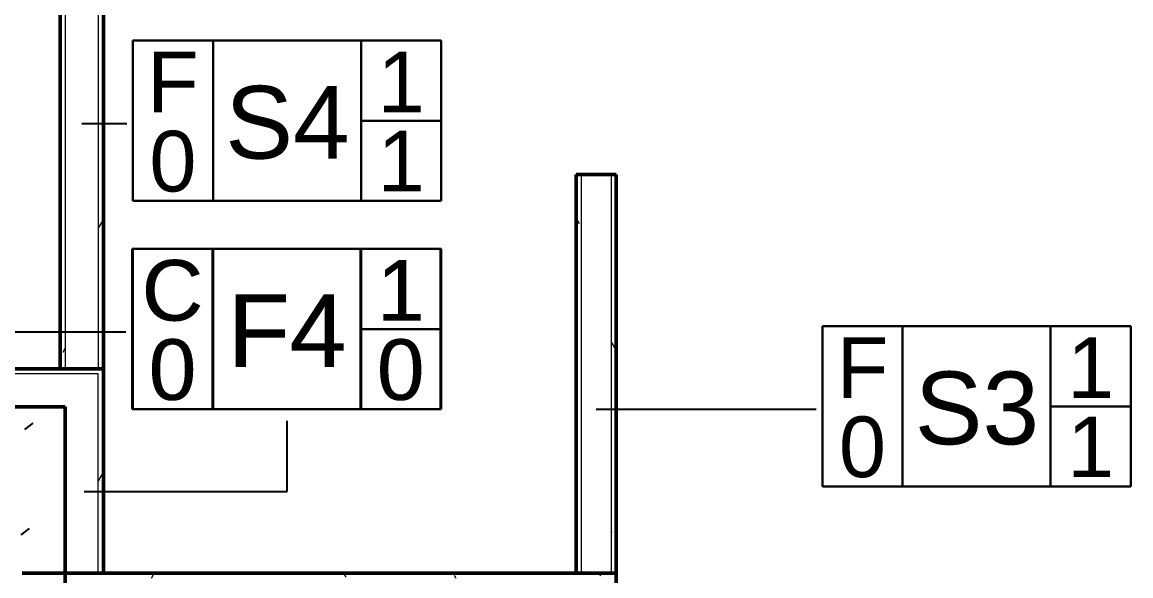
# Model space of a CAD drawing. Header units: inches. Extents: x -1132 to 5570, y -1986 to 4304.
# Drawn here: x 2914 to 3048.8, y -1294.9 to -1227.6 of the extents above; entities that cross this region are included whole.
import ezdxf

# ---------------------------------------------------------------- set-up
doc = ezdxf.new("R2010")
doc.units = ezdxf.units.IN
doc.header["$LTSCALE"] = 96
doc.header["$MEASUREMENT"] = 0
doc.layers.get('0').update_dxf_attribs({"linetype": 'CONTINUOUS'})
doc.layers.add('A-COLS', color=5, linetype='CONTINUOUS')
for name, color, linetype, lineweight in [('A-WALL', 113, 'CONTINUOUS', 18), ('A-WALL-IDEN', 211, 'CONTINUOUS', 25), ('A-WALL-PATT', 111, 'CONTINUOUS', 25), ('I-WALL', 2, 'CONTINUOUS', 18)]:
    doc.layers.add(name, color=color, linetype=linetype, lineweight=lineweight)
doc.styles.add('Arial_1', font='arial.ttf', dxfattribs={"height": 8.851796})
doc.styles.add('Arial_2', font='arial.ttf', dxfattribs={"height": 7.376497})
pattern_1 = [(0, (-36, 0), (15.36, 3.84), [1.267, -10.253, 1.267, -10.253, -61.44]), (0, (-36, 0), (15.36, 3.84), [-23.04, 1.267, -21.773, 1.267, -10.253, -26.88]), (0, (-36, 0), (15.36, 3.84), [-57.6, 1.267, -6.413, 1.267, -17.933]), (120, (-30.24, 1.92), (-11.0055376, 11.38215), [1.267, -10.253, 1.267, -10.253, -61.44]), (120, (-30.24, 1.92), (-11.0055376, 11.38215), [-23.04, 1.267, -21.773, 1.267, -10.253, -26.88]), (120, (-30.24, 1.92), (-11.0055376, 11.38215), [-57.6, 1.267, -6.413, 1.267, -17.933]), (240, (-28.32, 9.6), (-4.3544624, -15.22215), [1.267, -10.253, 1.267, -10.253, -61.44]), (240, (-28.32, 9.6), (-4.3544624, -15.22215), [-23.04, 1.267, -21.773, 1.267, -10.253, -26.88]), (240, (-28.32, 9.6), (-4.3544624, -15.22215), [-57.6, 1.267, -6.413, 1.267, -17.933])]

# ---------------------------------------------------------------- blocks, each defined once
blk = doc.blocks.new('Tag-Wall - Standard-1146418-2ND FLR PLAN - EAST WING')
at = {"layer": 'A-WALL-IDEN'}
for p, q in [((-0.0937, 0.1172), (-0.1953, 0.1172)), ((-0.1953, 0.1172), (-0.1953, -0.0859)), ((-0.1953, -0.0859), (-0.1953, 0.1172)), ((-0.1953, 0.1172), (0.1953, 0.1172)), ((-0.0937, -0.0859), (-0.0937, 0.1172)), ((0.0938, 0.1172), (-0.0937, 0.1172)), ((-0.0937, 0.1172), (-0.0937, -0.0859)), ((0.0938, -0.0859), (0.0938, 0.1172)), ((0.1953, 0.1172), (0.0938, 0.1172)), ((0.0938, 0.1172), (0.0938, 0.0156)), ((0.1953, 0.1172), (0.1953, -0.0859)), ((0.1953, 0.0156), (0.1953, 0.1172)), ((0.1953, 0.0156), (0.0938, 0.0156)), ((0.0938, 0.0156), (0.0938, -0.0859)), ((0.0938, 0.0156), (0.1953, 0.0156)), ((0.1953, -0.0859), (0.1953, 0.0156)), ((-0.1953, -0.0859), (-0.0937, -0.0859)), ((0.1953, -0.0859), (-0.1953, -0.0859)), ((-0.0937, -0.0859), (0.0938, -0.0859)), ((0.0938, -0.0859), (0.1953, -0.0859))]:
    blk.add_line(p, q, dxfattribs=at)
blk = doc.blocks.new('block')
at = {"layer": 'A-COLS', "lineweight": 25}
h = blk.add_hatch(dxfattribs=at)
h.set_pattern_fill('FP_5', color=256, style=0, pattern_type=2)
h.set_pattern_definition([(50, (-36, 0), (27.5427, -2.40992), [2.88, -31.68]), (355, (-36, 0), (-5.32784, 28.88427), [2.304, -25.344]), (100.451, (-33.705, -0.2), (22.21532, 26.47393), [2.448, -26.924]), (46.184, (-36, 7.68), (40.98187, -6.35642), [4.32, -47.52]), (96.636, (-32.585, 7.15), (35.89075, 37.4062), [3.671, -40.386]), (351.184, (-36, 7.68), (35.891, 37.4062), [3.456, -38.016]), (21, (-32.16, 5.76), (22.92104, -15.46073), [2.88, -31.68]), (326, (-32.16, 5.76), (9.34353, 27.84574), [2.304, -25.344]), (71.451, (-30.25, 4.472), (32.26477, 12.38442), [2.448, -26.924]), (37.5, (-36, 0), (0.466855, 12.782707), [1.267, -23.77, 1.267, -24.461, -25.44]), (37.5, (-36, 0), (0.466855, 12.782707), [-50.765, 1.267, -24.173]), (7.5, (-36, 0), (10.10159, 15.14509), [1.267, -13.402, 1.267, -23.194, -9.696]), (7.5, (-36, 0), (10.10159, 15.14509), [-39.13, 1.267, -8.429]), (327.5, (-44.563, 0), (20.49916, -0.86578), [1.267, -8.333, 1.267, -28.685, -39.744]), (327.5, (-44.563, 0), (20.49916, -0.86578), [-39.552, 1.267, -38.477]), (317.5, (-48.403, 0), (22.39478, 3.84429), [1.267, -11.213, 1.267, -18.624, -28.224]), (317.5, (-48.403, 0), (22.39478, 3.84429), [-32.371, 1.267, -26.957])])
h.paths.add_polyline_path([(2987.89214302, 924.58067884), (3013.89214302, 924.58067884), (3013.89214302, 948.58067884), (2987.89214302, 948.58067884), (2987.89214302, 929.58245556)], flags=0)
at = {"layer": 'A-WALL-PATT', "lineweight": 13}
h = blk.add_hatch(dxfattribs=at)
h.set_pattern_fill('FP_1', color=256, style=0, pattern_type=2)
h.set_pattern_definition(pattern_1)
h.paths.add_polyline_path([(3076.64322142, 928.33067884), (3076.64322142, 976.83067884), (3076.01822142, 976.83067884), (3076.01822142, 928.33067884)], flags=0)
h.paths.add_polyline_path([(3076.64322142, 1012.83067884), (3076.64322142, 1061.95642403), (3076.01822142, 1061.95642403), (3076.01822142, 1012.83067884)], flags=0)
h.paths.add_polyline_path([(3076.64322142, 1065.95642403), (3076.64322142, 1102.51864114), (3076.01822142, 1102.51864114), (3076.01822142, 1065.95642403)], flags=0)
h.paths.add_polyline_path([(3076.64322142, 1138.64364114), (3076.64322142, 1199.33260445), (3076.01822142, 1199.33260445), (3076.01822142, 1138.64364114)], flags=0)
h = blk.add_hatch(dxfattribs=at)
h.set_pattern_fill('FP_1', color=256, style=0, pattern_type=2)
h.set_pattern_definition(pattern_1)
h.paths.add_polyline_path([(3080.26822142, 928.33067884), (3080.89322142, 928.33067884), (3080.89322142, 976.83067884), (3080.26822142, 976.83067884), (3080.26822142, 958.25273505)], flags=0)
h.paths.add_polyline_path([(3080.89322142, 1012.83067884), (3080.89322142, 1102.51864114), (3080.26822142, 1102.51864114), (3080.26822142, 1012.83067884)], flags=0)
h.paths.add_polyline_path([(3080.89322142, 1138.64364114), (3080.89322142, 1199.33260445), (3080.26822142, 1199.33260445), (3080.26822142, 1138.64364114)], flags=0)
h = blk.add_hatch(dxfattribs=at)
h.set_pattern_fill('FP_1', color=256, style=0, pattern_type=2)
h.set_pattern_definition(pattern_1)
h.paths.add_polyline_path([(3013.26714302, 953.20567884), (3013.89214302, 953.20567884), (3013.89214302, 1050.95567884), (3013.26714302, 1050.95567884), (3013.26714302, 958.25273505)], flags=0)
h = blk.add_hatch(dxfattribs=at)
h.set_pattern_fill('FP_1', color=256, style=0, pattern_type=2)
h.set_pattern_definition(pattern_1)
h.paths.add_polyline_path([(3018.51714302, 953.20567884), (3018.51714302, 1050.95567884), (3017.89214302, 1050.95567884), (3017.89214302, 953.20567884)], flags=0)
h = blk.add_hatch(dxfattribs=at)
h.set_pattern_fill('FP_1', color=256, style=0, pattern_type=2)
h.set_pattern_definition(pattern_1)
h.paths.add_polyline_path([(2983.89214302, 952.58067884), (3018.51714302, 952.58067884), (3018.51714302, 953.20567884), (2983.89214302, 953.20567884)], flags=0)
h = blk.add_hatch(dxfattribs=at)
h.set_pattern_fill('FP_1', color=256, style=0, pattern_type=2)
h.set_pattern_definition(pattern_1)
h.paths.add_polyline_path([(3017.89214302, 928.33067884), (3018.51714302, 928.33067884), (3018.51714302, 952.58067884), (3017.89214302, 952.58067884), (3017.89214302, 948.58067884)], flags=0)
h = blk.add_hatch(dxfattribs=at)
h.set_pattern_fill('FP_1', color=256, style=0, pattern_type=2)
h.set_pattern_definition(pattern_1)
h.paths.add_polyline_path([(3009.26714302, 858.45567884), (3009.26714302, 928.33067884), (3008.64214302, 928.33067884), (3008.64214302, 858.45567884)], flags=0)
h = blk.add_hatch(dxfattribs=at)
h.set_pattern_fill('FP_1', color=256, style=0, pattern_type=2)
h.set_pattern_definition(pattern_1)
h.paths.add_polyline_path([(3080.26822142, 927.70567884), (3080.89322142, 927.70567884), (3080.89322142, 928.33067884), (3009.26714302, 928.33067884), (3009.26714302, 927.70567884), (3032.56957933, 927.70567884)], flags=0)
at = {"layer": 'A-COLS', "lineweight": 50}
for p, q in [((3013.89214302, 948.58067884), (2987.89214302, 948.58067884)), ((3013.89214302, 924.58067884), (3013.89214302, 948.58067884))]:
    blk.add_line(p, q, dxfattribs=at)
at = {"layer": 'A-WALL'}
for p, q in [((3013.89214302, 1051.58067884), (3013.89214302, 953.20567884)), ((3017.89214302, 1051.58067884), (3017.89214302, 953.20567884)), ((3076.64322142, 976.83067884), (3076.64322142, 928.33067884)), ((3080.26822142, 976.83067884), (3080.26822142, 928.33067884)), ((3017.89214302, 952.58067884), (2983.89214302, 952.58067884)), ((3017.89214302, 928.33067884), (3017.89214302, 952.58067884))]:
    blk.add_line(p, q, dxfattribs=at)
at = {"layer": 'A-WALL-IDEN'}
for p, q in [((3015.89214302, 983.04849851), (3021.36666502, 983.04849851)), ((3002.56837982, 957.69401735), (3021.2714101, 957.69401735)), ((3078.45572142, 948.3045101), (3105.22447173, 948.3045101)), ((3040.86666502, 938.28056119), (3040.86666502, 946.86993276)), ((3016.20464302, 938.28056119), (3040.86666502, 938.28056119))]:
    blk.add_line(p, q, dxfattribs=at)
at = {"layer": 'I-WALL', "lineweight": 50}
for p, q in [((3018.51714302, 928.33067884), (3018.51714302, 1050.95567884)), ((3013.26714302, 998.08097653), (3013.26714302, 953.20567884)), ((3080.89322142, 976.83067884), (3076.01822142, 976.83067884)), ((3076.01822142, 976.83067884), (3076.01822142, 928.33067884)), ((3080.89322142, 821.58067884), (3080.89322142, 976.83067884)), ((2983.26714302, 953.20567884), (3018.51714302, 953.20567884)), ((2987.89214302, 948.58067884), (3013.89214302, 948.58067884)), ((3013.89214302, 948.58067884), (3013.89214302, 928.33067884)), ((3008.64214302, 928.33067884), (3080.89322142, 928.33067884))]:
    blk.add_line(p, q, dxfattribs=at)
at = {"layer": 'A-WALL-IDEN', "xscale": 95.99999999999994, "yscale": 95.99999999999994, "zscale": 95.99999999999994}
for p in [(3040.86666502, 981.87258309), (3040.7714101, 956.51810193), (3040.86666502, 956.51810193), (3124.72447173, 947.12859468)]:
    blk.add_blockref('Tag-Wall - Standard-1146418-2ND FLR PLAN - EAST WING', p, dxfattribs=at)
at = {"layer": 'A-WALL-IDEN', "lineweight": 13, "attachment_point": 2, "line_spacing_factor": 0.938532}
for s, insert, char_height, width, style in [('F', (3026.98228339, 991.78262836), 7.37649701, 7.47, 'Arial_2'), ('1', (3054.73228339, 991.78262836), 7.37649701, 6.84, 'Arial_2'), ('S4', (3040.90008569, 987.60593253), 8.851796407, 18.036, 'Arial_1'), ('0', (3026.98228339, 982.13937247), 7.37649701, 6.84, 'Arial_2'), ('1', (3054.73228339, 982.13937247), 7.37649701, 6.84, 'Arial_2'), ('C', (3026.88702846, 966.4281472), 7.37649701, 8.82, 'Arial_2'), ('C', (3026.98228339, 966.4281472), 7.37649701, 8.82, 'Arial_2'), ('1', (3054.63702846, 966.4281472), 7.37649701, 6.84, 'Arial_2'), ('1', (3054.73228339, 966.4281472), 7.37649701, 6.84, 'Arial_2'), ('F4', (3040.80483077, 962.25145137), 8.851796407, 17.172, 'Arial_1'), ('F4', (3040.90008569, 962.25145137), 8.851796407, 17.172, 'Arial_1'), ('0', (3026.88702846, 956.78489131), 7.37649701, 6.84, 'Arial_2'), ('0', (3026.98228339, 956.78489131), 7.37649701, 6.84, 'Arial_2'), ('0', (3054.63702846, 956.78489131), 7.37649701, 6.84, 'Arial_2'), ('0', (3054.73228339, 956.78489131), 7.37649701, 6.84, 'Arial_2'), ('F', (3110.84009009, 957.03863995), 7.37649701, 7.47, 'Arial_2'), ('1', (3138.59009009, 957.03863995), 7.37649701, 6.84, 'Arial_2'), ('S3', (3124.7578924, 952.86194412), 8.851796407, 18.036, 'Arial_1'), ('0', (3110.84009009, 947.39538406), 7.37649701, 6.84, 'Arial_2'), ('1', (3138.59009009, 947.39538406), 7.37649701, 6.84, 'Arial_2')]:
    blk.add_mtext(s, dxfattribs=dict(at, insert=insert, char_height=char_height, width=width, style=style))

msp = doc.modelspace()

# ---------------------------------------------------------------- block references
msp.add_blockref('block', (-94.69, -2222.93))

doc.saveas('drawing.dxf')
